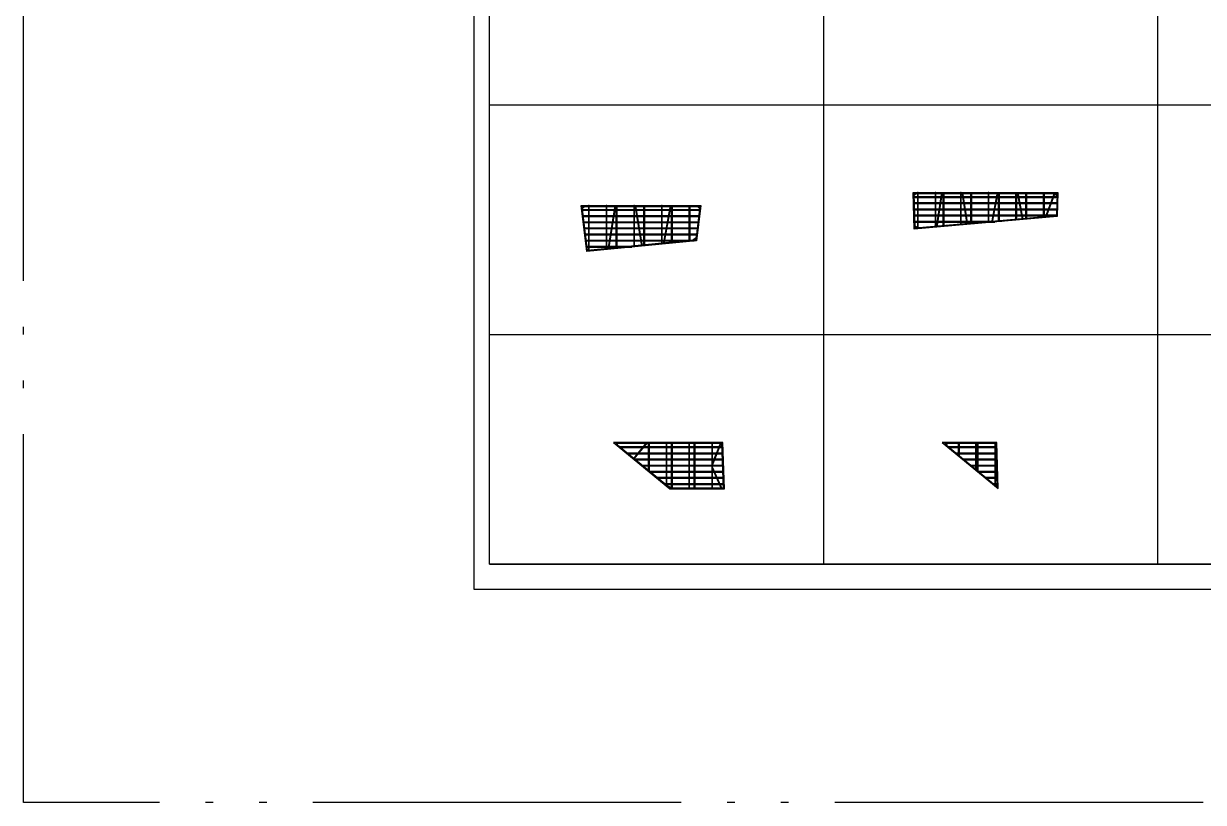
# Model space of a CAD drawing. Extents: x 1254079 to 1500931, y -102737 to 142253.
# Drawn here: x 1254079 to 1330956, y -102737 to -51972 of the extents above; entities that cross this region are included whole.
import ezdxf

# ---------------------------------------------------------------- set-up
doc = ezdxf.new("R2010")
doc.units = 0
doc.header["$LTSCALE"] = 1000
doc.header["$MEASUREMENT"] = 0
doc.linetypes.add('ACAD_ISO05W100', pattern=[34, 24, -3, 0.5, -3, 0.5, -3])
for name, color, linetype in [('14#槽钢', 3, 'Continuous'), ('DIM_MODI', 6, 'Continuous'), ('DOTE', 1, 'Continuous'), ('W-STEEL_FRAME钢架', 3, 'Continuous'), ('W-STEEL_KEEL钢龙骨', 5, 'Continuous'), ('特殊段命名', 221, 'Continuous'), ('钢架', 90, 'Continuous')]:
    doc.layers.add(name, color=color, linetype=linetype)

msp = doc.modelspace()

# ---------------------------------------------------------------- linework, layer by layer
at = {"layer": '14#槽钢', "linetype": 'ACAD_ISO05W100'}
msp.add_lwpolyline([(1254079.4, 142253), (1500930.8, 142253), (1500930.8, -102736.6), (1254079.4, -102736.6)], close=True, dxfattribs=at)
at = {"layer": 'DIM_MODI'}
for points in [[(1284443.8, -57270.5), (1371490.4, -57270.5)], [(1284443.8, -72243.3), (1371490.4, -72243.3)], [(1284443.8, -87216.1), (1371490.4, -87216.1)]]:
    msp.add_lwpolyline(points, dxfattribs=at)
at = {"layer": 'DOTE'}
for points in [[(1312105.3, -63044.8), (1312231.2, -63044.8), (1312231.2, -63067.8), (1312122.8, -63155.4), (1312108.7, -63155.4)], [(1321421.5, -63044.8), (1321299.4, -63044.8), (1321299.4, -63064.3), (1321392.4, -63196.6), (1321416.7, -63196.6)], [(1290479.1, -63883.8), (1290618.7, -63883.8), (1290618.7, -63907.7), (1290519.5, -63993.4), (1290492.8, -63996.7)], [(1298141.9, -63883.8), (1298017.7, -63883.8), (1298017.7, -63910.6), (1298096.3, -63993.5), (1298128.6, -63993.5)], [(1312175.7, -65304.1), (1312313.9, -65292), (1312313.9, -65270.3), (1312191.9, -65188.6), (1312172.1, -65188.6)], [(1297876.5, -66074.5), (1297891.2, -65953), (1297864.8, -65953), (1297737, -66074.8), (1297738.2, -66088)], [(1314088.1, -79344.9), (1314250.2, -79344.9), (1314225.2, -79457.1)], [(1317527.6, -82160.2), (1317522.5, -82013.6), (1317409.1, -82063.2)]]:
    msp.add_lwpolyline(points, close=True, dxfattribs=at)
at = {"layer": 'W-STEEL_FRAME钢架'}
for p, q in [((1314992.1, -80159.7), (1314992.8, -79286.9)), ((1314992.8, -79286.9), (1315035.8, -79286.9)), ((1315035.8, -79286.9), (1315035, -80194.9)), ((1316134.2, -81094.6), (1316135.8, -79286.9)), ((1316135.8, -79286.9), (1316178.8, -79286.9)), ((1316178.8, -79286.9), (1316177.2, -81129.8)), ((1316213.4, -81159.5), (1316215.1, -79286.9)), ((1316215.1, -79286.9), (1316258.1, -79286.9)), ((1316258.1, -79286.9), (1316256.4, -81194.6)), ((1317401.1, -79286.9), (1317358.1, -79286.9)), ((1317358.1, -79286.9), (1317358.1, -82096.4)), ((1317401.1, -82131.6), (1317401.1, -79286.9))]:
    msp.add_line(p, q, dxfattribs=at)
for points in [[(1312378.9, -65344.5), (1312378.9, -62986.8), (1312335.9, -62986.8), (1312335.9, -65348.3)], [(1313521.9, -65244.5), (1313521.9, -62986.8), (1313478.9, -62986.8), (1313478.9, -65248.2)], [(1313995.8, -65203), (1313995.8, -62986.8), (1314038.8, -62986.8), (1314038.8, -65199.2)], [(1315181.8, -65099.2), (1315181.8, -62986.8), (1315138.8, -62986.8), (1315138.8, -65103)], [(1315795.8, -65045.5), (1315795.8, -62986.8), (1315838.8, -62986.8), (1315838.8, -65041.7)], [(1316981.8, -64941.7), (1316981.8, -62986.8), (1316938.8, -62986.8), (1316938.8, -64945.5)], [(1317595.8, -64888), (1317595.8, -62986.8), (1317638.8, -62986.8), (1317638.8, -64884.2)], [(1318738.8, -64787.9), (1318738.8, -62986.8), (1318781.8, -62986.8), (1318781.8, -64784.2)], [(1319395.8, -64730.4), (1319395.8, -62986.8), (1319438.8, -62986.8), (1319438.8, -64726.7)], [(1320538.8, -64630.4), (1320538.8, -62986.8), (1320581.8, -62986.8), (1320581.8, -64626.7)], [(1290941.4, -66809.4), (1290941.4, -63825.8), (1290898.4, -63825.8), (1290898.4, -66813.6)], [(1292084.4, -66697.9), (1292084.4, -63825.8), (1292041.4, -63825.8), (1292041.4, -66702.1)], [(1292698.4, -66638), (1292698.4, -63825.8), (1292741.4, -63825.8), (1292741.4, -66633.8)], [(1293884.4, -66522.3), (1293884.4, -63825.8), (1293841.4, -63825.8), (1293841.4, -66526.5)], [(1294498.4, -66462.4), (1294498.4, -63825.8), (1294541.4, -63825.8), (1294541.4, -66458.2)], [(1295684.4, -66346.6), (1295684.4, -63825.8), (1295641.4, -63825.8), (1295641.4, -66350.8)], [(1296298.4, -66286.7), (1296298.4, -63825.8), (1296341.4, -63825.8), (1296341.4, -66282.5)], [(1297441.4, -66175.2), (1297441.4, -63825.8), (1297484.4, -63825.8), (1297484.4, -66171)]]:
    msp.add_lwpolyline(points, dxfattribs=at)
at = {"layer": 'W-STEEL_FRAME钢架', "color": 1}
for points in [[(1292746.8, -79395.9), (1292737.2, -79396.8), (1292674.2, -79345.3), (1292774.2, -79345.3), (1292774.2, -79355.3)], [(1296107.1, -82152.9), (1296107.1, -82152.9), (1296201.2, -82229.9), (1296268.8, -82229.9), (1296268.8, -82219.9)]]:
    msp.add_lwpolyline(points, close=True, dxfattribs=at)
at = {"layer": 'W-STEEL_FRAME钢架'}
for points in [[(1294798.9, -79287.3), (1294841.9, -79287.3), (1294832.2, -81167.6), (1294789.2, -81167.6)], [(1295984.9, -79287.3), (1295941.9, -79287.3), (1295942.6, -82077), (1295985.6, -82077)], [(1296288.9, -79287.3), (1296331.9, -79287.3), (1296331.9, -82287.3), (1296288.9, -82287.3)], [(1297474.9, -79287.3), (1297431.9, -79287.3), (1297431.9, -82287.3), (1297474.9, -82287.3)], [(1297778.9, -79287.3), (1297821.9, -79287.3), (1297821.9, -82287.3), (1297778.9, -82287.3)], [(1298964.9, -79287.3), (1298921.9, -79287.3), (1298921.9, -82287.3), (1298964.9, -82287.3)]]:
    msp.add_lwpolyline(points, close=True, dxfattribs=at)
at = {"layer": 'W-STEEL_KEEL钢龙骨'}
for p, q in [((1321472.6, -63264.6), (1312053.9, -63258.4)), ((1312055.2, -63298.4), (1321471.4, -63304.6)), ((1321460.1, -63664.6), (1312066.4, -63658.4)), ((1312067.6, -63698.4), (1321458.8, -63704.6)), ((1298187.6, -64102.3), (1290458.2, -64097.2)), ((1290463, -64137.2), (1298182.7, -64142.3)), ((1298139, -64502.2), (1290506.5, -64497.3)), ((1290511.3, -64537.3), (1298134.1, -64542.2)), ((1321447.5, -64067.6), (1312079.2, -64068.4)), ((1312080.4, -64108.4), (1321446.2, -64107.6)), ((1321434.9, -64467.6), (1312091.6, -64468.4)), ((1312092.9, -64508.4), (1321433.7, -64507.6)), ((1298089.9, -64906.7), (1290556.1, -64907.4)), ((1290560.9, -64947.4), (1298085, -64946.7)), ((1298041.9, -65302.2), (1290603.2, -65297.3)), ((1290608, -65337.3), (1298037, -65342.2)), ((1317825.4, -64867.9), (1312104.1, -64868.4)), ((1312105.4, -64908.4), (1317367.9, -64907.9)), ((1297992.7, -65706.7), (1290652.7, -65707.3)), ((1290657.5, -65747.3), (1297987.9, -65746.7)), ((1297931.6, -66102.1), (1290689.1, -66097.4)), ((1290693.9, -66137.4), (1297781.6, -66142)), ((1294116.5, -66499.6), (1290737.6, -66497.4)), ((1290742.4, -66537.4), (1293709.3, -66539.3)), ((1299644.6, -79567.9), (1292855, -79568.1)), ((1292903.9, -79608.1), (1299646, -79607.9)), ((1317495.4, -79567.5), (1314268.6, -79567.6)), ((1314317.5, -79607.6), (1317496.8, -79607.5)), ((1299658.6, -79967.5), (1293344.2, -79968.2)), ((1293393.1, -80008.2), (1299660, -80007.5)), ((1299672.6, -80367.3), (1293832, -80367.2)), ((1293880.9, -80407.2), (1299674, -80407.3)), ((1317509.3, -79967.1), (1314757.1, -79967.4)), ((1314806, -80007.4), (1317510.7, -80007.1)), ((1317523.2, -80366.9), (1315245.1, -80366.8)), ((1315293.9, -80406.8), (1317524.6, -80406.9)), ((1299686.7, -80767.4), (1294321.3, -80767.4)), ((1294370.2, -80807.4), (1299688.1, -80807.4)), ((1299700.7, -81167.6), (1294810.7, -81167.6)), ((1294859.6, -81207.6), (1299702.1, -81207.6)), ((1317537.1, -80767), (1315733.9, -80767)), ((1315782.8, -80807), (1317538.5, -80807)), ((1317551.1, -81167.1), (1316222.8, -81167.1)), ((1316271.7, -81207.1), (1317552.5, -81207.1)), ((1299714.8, -81568.4), (1295300.3, -81568)), ((1295349.2, -81608), (1299716.2, -81608.4)), ((1299728.8, -81967.4), (1295863.9, -81967.5)), ((1295900.5, -82007.5), (1299730.2, -82007.4)), ((1317565, -81568), (1316712.4, -81567.9)), ((1316761.3, -81607.9), (1317566.4, -81608)), ((1317578.9, -81967), (1317200, -81967)), ((1317248.9, -82007), (1317580.3, -82007))]:
    msp.add_line(p, q, dxfattribs=at)
at = {"layer": '特殊段命名'}
for points in [[(1283443.8, 1620.5), (1372490.4, 1620.5), (1372490.4, -88861.8), (1283443.8, -88861.8)], [(1284443.8, 620.5), (1371490.4, 620.5), (1371490.4, -87216.1), (1284443.8, -87216.1)]]:
    msp.add_lwpolyline(points, close=True, dxfattribs=at)
for points in [[(1306205.5, 620.5), (1306205.5, -87216.1)], [(1327967.1, 620.5), (1327967.1, -87216.1)]]:
    msp.add_lwpolyline(points, dxfattribs=at)
at = {"layer": '钢架'}
for points in [[(1312119.7, -65367.2), (1312045.4, -62986.8), (1321481.3, -62986.8), (1321432.3, -64552.2)], [(1312175.7, -65304.1), (1312105.3, -63044.8), (1321421.5, -63044.8), (1321375.9, -64498.9)], [(1290413.6, -63825.8), (1298207.3, -63825.8), (1297928.5, -66127.7), (1290777.3, -66825.4)], [(1290479.1, -63883.8), (1298141.9, -63883.8), (1297876.5, -66074.5), (1290828.1, -66762.2)], [(1299634.7, -79287.3), (1292511.6, -79287.3), (1296180.5, -82287.9), (1299740, -82288.4)], [(1299578.7, -79345.3), (1292674.2, -79345.3), (1296201.2, -82229.9), (1299679.9, -82230.4)], [(1317485.6, -79286.9), (1313925.7, -79286.9), (1317590.1, -82286.2)], [(1317429.6, -79344.9), (1314088.1, -79344.9), (1317527.6, -82160.2)]]:
    msp.add_lwpolyline(points, close=True, dxfattribs=at)
for points in [[(1313895, -62986.8), (1313533.7, -65243.4)], [(1313938.5, -62986.8), (1313577.9, -65239.6)], [(1315569.4, -65065.3), (1315228.5, -62986.8)], [(1315612.3, -65061.5), (1315272.1, -62986.8)], [(1317508.7, -62986.8), (1317153, -64926.7)], [(1317552.4, -62986.8), (1317197.4, -64922.8)], [(1318825.2, -62986.8), (1319148.9, -64752)], [(1318868.9, -62986.8), (1319191.9, -64748.3)], [(1321258.1, -62986.8), (1320646, -64621)], [(1321304.1, -62986.8), (1320693.5, -64616.9)], [(1292597.5, -63825.8), (1292138.6, -66692.6)], [(1292641.1, -63825.8), (1292182.9, -66688.3)], [(1294365.6, -66475.3), (1293931.1, -63825.8)], [(1294408.5, -66471.1), (1293974.7, -63825.8)], [(1296211.2, -63825.8), (1295750.2, -66340.2)], [(1296254.9, -63825.8), (1295794.7, -66335.9)], [(1294667.5, -79287.3), (1293794.5, -80336)], [(1294723.4, -79287.3), (1293827.5, -80363.5)], [(1298964.9, -80744.7), (1299548.2, -79287.3)], [(1298964.9, -80629), (1299501.9, -79287.3)], [(1299609.5, -82288.4), (1298964.9, -80878.5)], [(1299562.3, -82288.4), (1298964.9, -80981.9)]]:
    msp.add_lwpolyline(points, dxfattribs=at)

doc.saveas('drawing.dxf')
